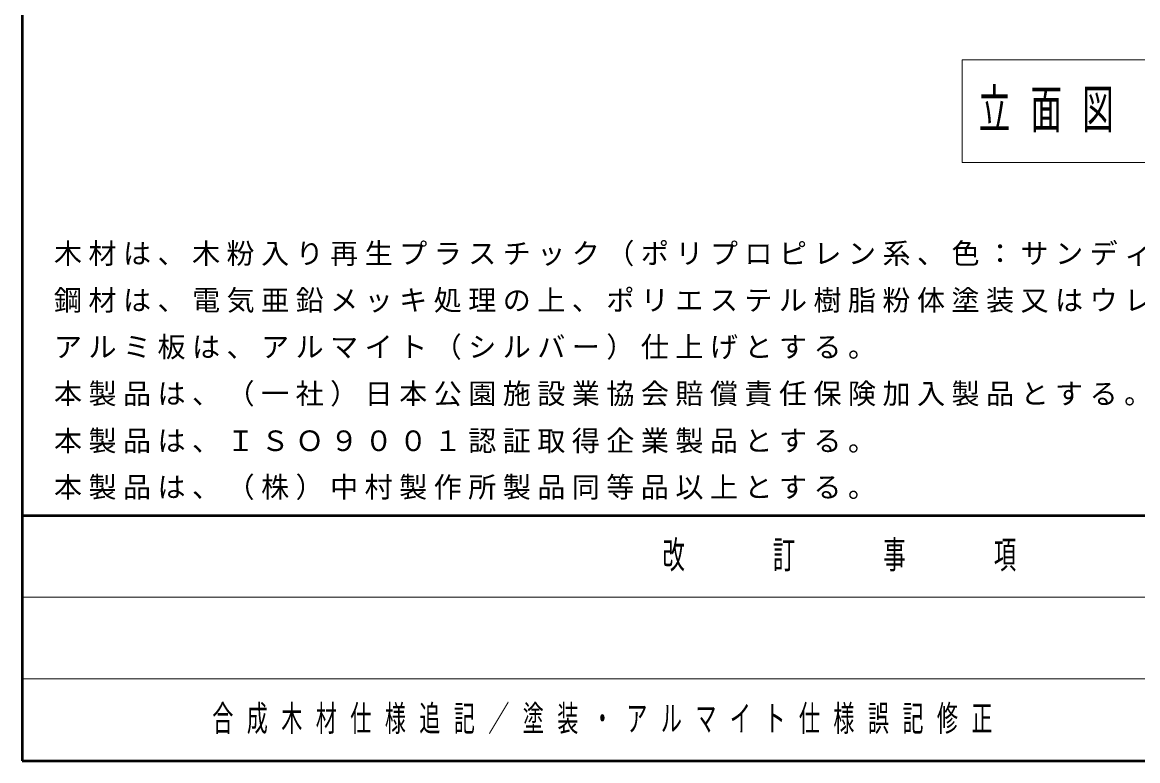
# Model space of a CAD drawing. Units: millimetres on the paper. Extents: x -385 to 145, y 0 to 323.
# Drawn here: x -385 to -289.6, y 0 to 63.2 of the extents above; entities that cross this region are included whole.
import ezdxf

# ---------------------------------------------------------------- set-up
doc = ezdxf.new("R2010")
doc.units = ezdxf.units.MM
doc.layers.add('LY_1', color=7, linetype='Continuous', lineweight=25)
doc.layers.add('LY_2', color=7, linetype='Continuous', lineweight=13)
doc.styles.add('ＭＳ ゴシック', font='')
doc.styles.get('ＭＳ ゴシック').set_extended_font_data('MS Gothic')

msp = doc.modelspace()

# ---------------------------------------------------------------- linework, layer by layer
at = {"layer": 'LY_1', "lineweight": 13}
for p, q in [((-304.603, 59.991), (-304.603, 51.191)), ((-256.803, 59.991), (-304.603, 59.991)), ((-304.603, 51.191), (-256.803, 51.191))]:
    msp.add_line(p, q, dxfattribs=at)
at = {"layer": 'LY_2', "lineweight": 50}
for p, q in [((-385, 267), (-385, 0)), ((-385, 21), (0, 21)), ((-385, 0), (0, 0))]:
    msp.add_line(p, q, dxfattribs=at)
at = {"layer": 'LY_2'}
for p, q in [((-385, 14), (-243.5, 14)), ((-385, 7), (-243.5, 7))]:
    msp.add_line(p, q, dxfattribs=at)

# ---------------------------------------------------------------- texts
at = {"layer": 'LY_1', "style": 'ＭＳ ゴシック'}
for s, insert, char_height, attachment_point in [('\\T1.64;\\W0.6;立面図\u3000Ｓ＝１／８０', (-303.203, 55.591), 3.299, 4), ('\\T1.23;木材は、木粉入り再生プラスチック（ポリプロピレン系、色：サンディーブラウン）とし、「再生有機系建材認定基準」適合品とする。', (-382.293, 42.307), 1.76, 7), ('\\T1.23;鋼材は、電気亜鉛メッキ処理の上、ポリエステル樹脂粉体塗装又はウレタン樹脂塗料塗装（ペールグレー）仕上げとする。', (-382.293, 38.307), 1.76, 7), ('\\T1.23;アルミ板は、アルマイト（シルバー）仕上げとする。', (-382.293, 34.307), 1.76, 7), ('\\T1.23;本製品は、（一社）日本公園施設業協会賠償責任保険加入製品とする。', (-382.293, 30.307), 1.76, 7), ('\\T1.23;本製品は、ＩＳＯ９００１認証取得企業製品とする。', (-382.293, 26.307), 1.76, 7), ('\\T1.23;本製品は、（株）中村製作所製品同等品以上とする。', (-382.293, 22.307), 1.76, 7), ('\\T1.64;\\W0.6;合成木材仕様追記／塗装・アルマイト仕様誤記修正', (-368.75, 3.5), 2.199, 4)]:
    msp.add_mtext(s, dxfattribs=dict(at, insert=insert, char_height=char_height, attachment_point=attachment_point))
at = {"layer": 'LY_2', "color": 4, "insert": (-330.25, 17.5), "char_height": 2.346, "attachment_point": 4, "style": 'ＭＳ ゴシック'}
msp.add_mtext('\\T1.64;\\W0.6;改\u3000\u3000訂\u3000\u3000事\u3000\u3000項', dxfattribs=at)

doc.saveas('drawing.dxf')
